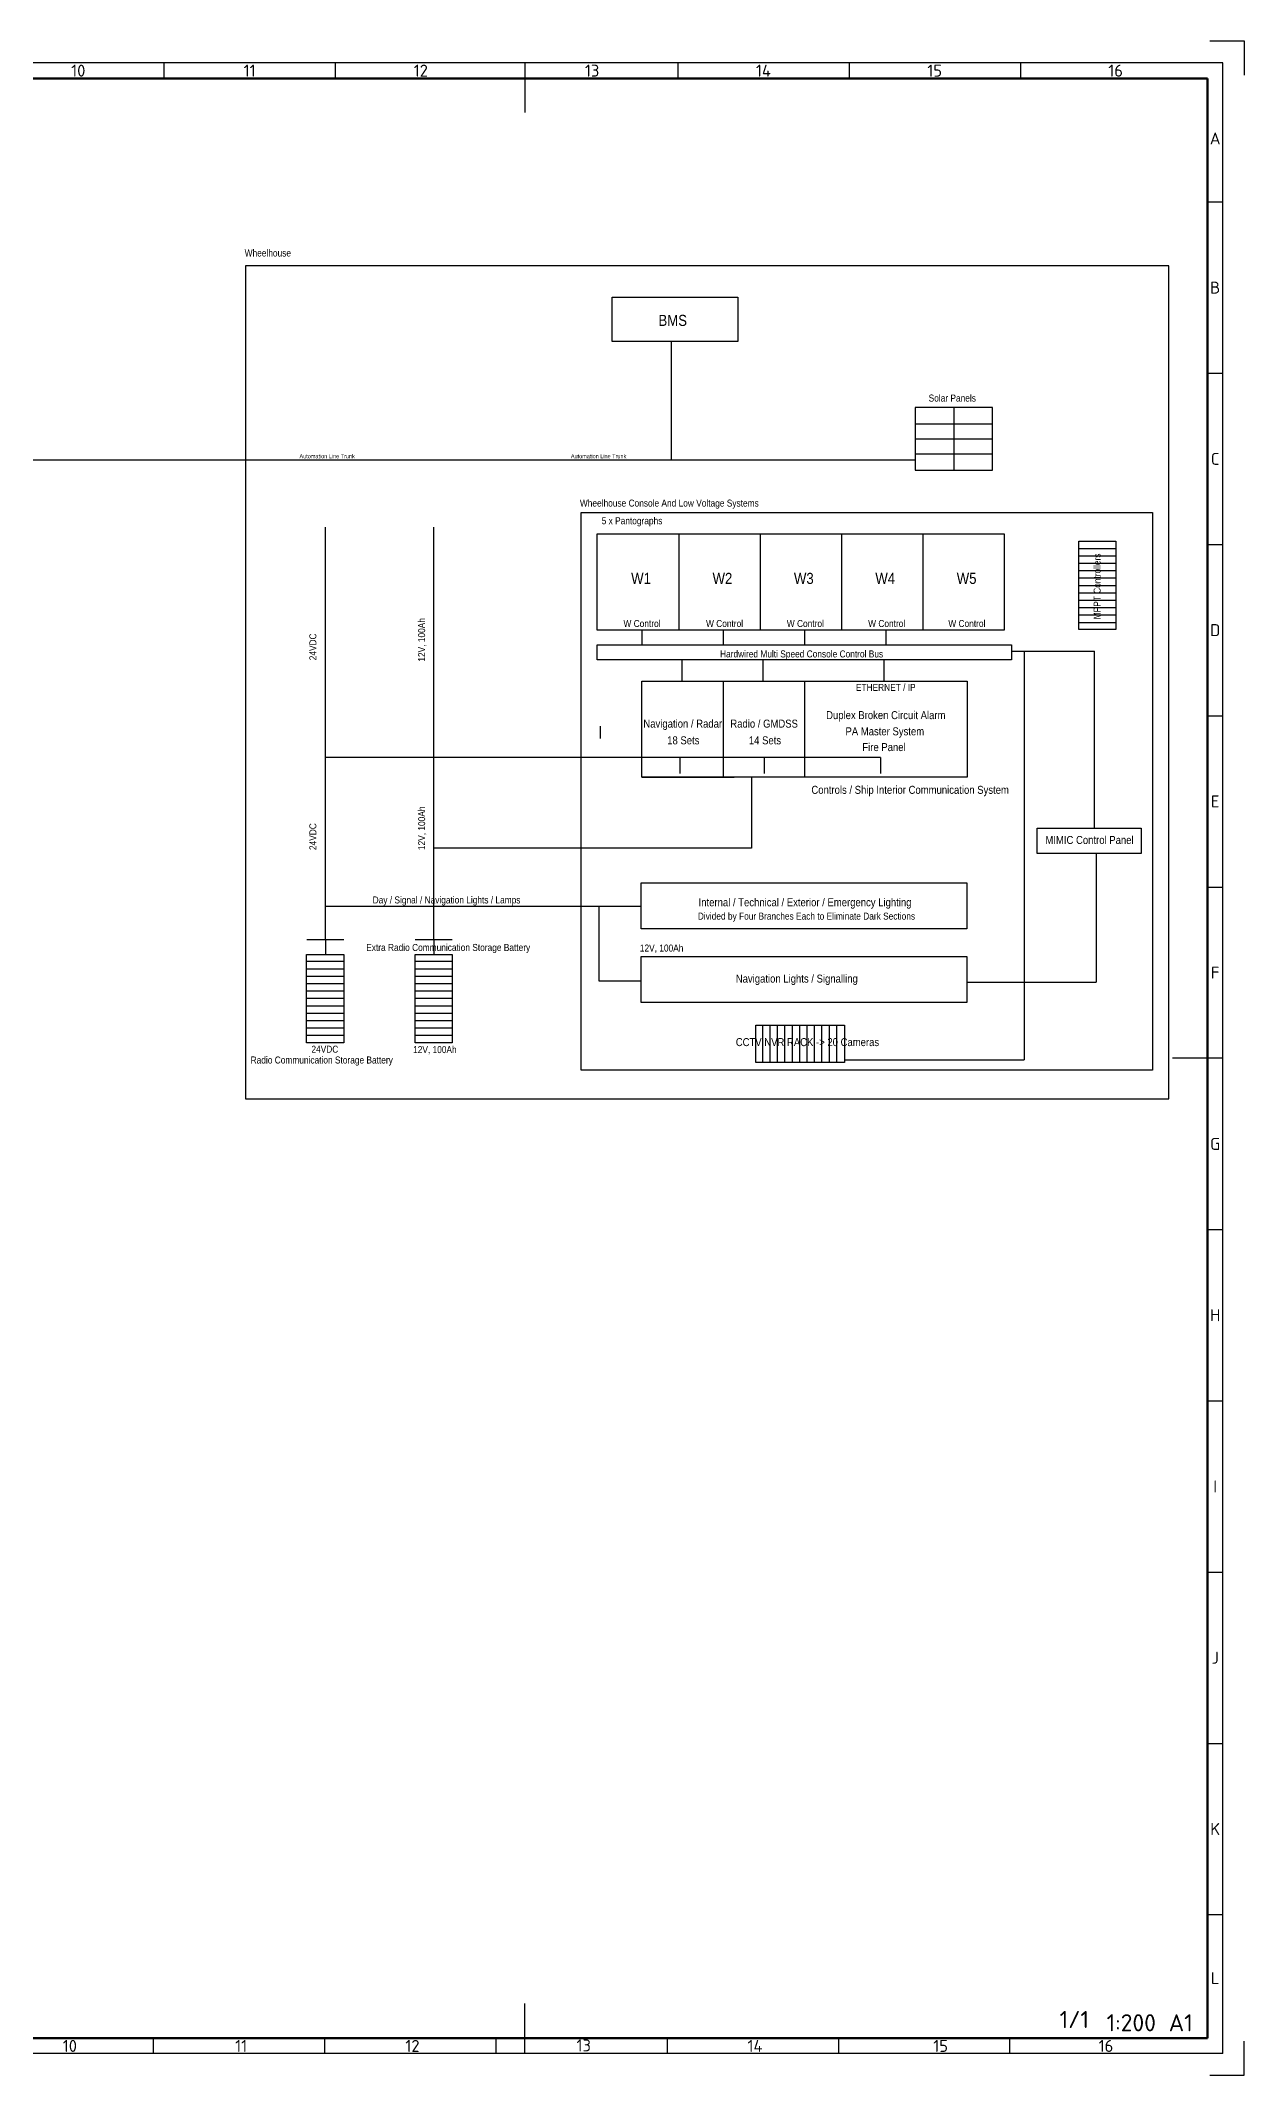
# Paper-space layout 'Layout1' of a CAD drawing. Header units: millimetres. Extents: x 340 to 1181, y -1 to 593.
# Drawn here: x 829 to 1181, y -1 to 593 of the extents above; entities that cross this region are included whole.
import ezdxf
from ezdxf.enums import TextEntityAlignment as Align

# ---------------------------------------------------------------- set-up
doc = ezdxf.new("R2010")
doc.units = ezdxf.units.MM
doc.layers.add('00_Paper_Layout_ Text', color=7, linetype='Continuous')
doc.layers.add('00_Paper_Layout_Thick', color=7, linetype='Continuous', lineweight=70)
doc.layers.add('00_Paper_Layout_Thin', color=7, linetype='Continuous', lineweight=25)
doc.styles.add('ELECTRICAL_GENERAL', font='arial.ttf', dxfattribs={"width": 0.85})
doc.styles.add('S000 H00', font='isocpeur.ttf')
doc.styles.add('S001 H25', font='isocpeur.ttf', dxfattribs={"height": 2.5})

# ---------------------------------------------------------------- blocks, each defined once
blk = doc.blocks.new('C-Job Border A1 LANDSCAPE')
at = {"layer": '00_Paper_Layout_Thick'}
for p, q in [((830.25, 583), (21, 583)), ((830.25, 10.82), (830.25, 583)), ((830.25, 10.82), (21, 10.82))]:
    blk.add_line(p, q, dxfattribs=at)
at = {"layer": '00_Paper_Layout_Thin'}
for p, q in [((830.97, 594), (841, 594)), ((841, 594), (841, 583.97)), ((834.75, 587.5), (16.5, 587.5)), ((525.63, 587.5), (525.63, 583)), ((575.63, 587.5), (575.63, 583)), ((631, 587.5), (631, 573)), ((675.63, 587.5), (675.63, 583)), ((725.63, 587.5), (725.63, 583)), ((775.63, 587.5), (775.63, 583)), ((834.75, 6.32), (834.75, 587.5)), ((830.25, 546.91), (834.75, 546.91)), ((830.25, 496.91), (834.75, 496.91)), ((830.25, 446.91), (834.75, 446.91)), ((830.25, 396.91), (834.75, 396.91)), ((830.25, 346.91), (834.75, 346.91)), ((834.75, 296.91), (820, 296.91)), ((830.25, 246.91), (834.75, 246.91)), ((830.25, 196.91), (834.75, 196.91)), ((830.25, 146.91), (834.75, 146.91)), ((830.25, 96.91), (834.75, 96.91)), ((830.25, 46.91), (834.75, 46.91)), ((631, 6.32), (631, 21)), ((834.75, 6.32), (16.5, 6.32)), ((522.5, 10.82), (522.5, 6.32)), ((572.5, 10.82), (572.5, 6.32)), ((622.5, 10.82), (622.5, 6.32)), ((672.5, 10.82), (672.5, 6.32)), ((722.5, 10.82), (722.5, 6.32)), ((772.5, 11), (772.5, 6.32)), ((841, 0), (841, 10)), ((830.97, 0), (841, 0))]:
    blk.add_line(p, q, dxfattribs=at)
at = {"layer": '00_Paper_Layout_ Text', "style": 'S000 H00'}
for s, p in [('10', (500.63, 585.25)), ('11', (550.63, 585.25)), ('12', (600.63, 585.25)), ('13', (650.63, 585.25)), ('14', (700.63, 585.25)), ('15', (750.63, 585.25)), ('16', (803.44, 585.25)), ('A', (832.5, 565.46)), ('B', (832.5, 521.91)), ('C', (832.5, 471.91)), ('D', (832.5, 421.91)), ('E', (832.5, 371.91)), ('F', (832.5, 321.91)), ('G', (832.5, 271.91)), ('H', (832.5, 221.91)), ('I', (832.5, 171.91)), ('J', (832.5, 121.91)), ('K', (832.5, 71.91)), ('L', (832.5, 28.37)), ('10', (498.18, 8.57)), ('11', (548.18, 8.57)), ('12', (598.18, 8.57)), ('13', (648.18, 8.73)), ('14', (698.18, 8.57)), ('15', (752.36, 8.57)), ('16', (800.62, 8.57))]:
    blk.add_text(s, height=3.5, dxfattribs=at).set_placement(p, align=Align.MIDDLE_CENTER)

psp = doc.layouts.get("Layout1")

# ---------------------------------------------------------------- linework, layer by layer
at = {"color": 1, "linetype": 'Continuous', "lineweight": -3}
for p, q in [((1013.53, 505.14), (1013.53, 470.58)), ((1096.01, 485.89), (1096.01, 467.6)), ((1084.69, 481.1), (1107.33, 481.1)), ((1084.69, 476.75), (1107.33, 476.75)), ((701.39, 470.58), (1084.69, 470.58)), ((1084.69, 472.39), (1107.33, 472.39)), ((912.61, 330.56), (912.61, 450.99)), ((944.26, 330.56), (944.26, 450.99)), ((1015.69, 448.98), (1015.69, 420.9)), ((1039.45, 448.98), (1039.45, 420.9)), ((1063.21, 448.98), (1063.21, 420.9)), ((1086.97, 448.98), (1086.97, 420.9)), ((1143.28, 442.52), (1132.46, 442.52)), ((1143.28, 440.36), (1132.47, 440.36)), ((1143.28, 444.68), (1132.48, 444.68)), ((1143.28, 433.88), (1132.46, 433.88)), ((1143.28, 438.2), (1132.47, 438.2)), ((1143.28, 436.04), (1132.47, 436.04)), ((1143.28, 431.72), (1132.47, 431.72)), ((1143.28, 429.56), (1132.47, 429.56)), ((1143.28, 427.4), (1132.48, 427.4)), ((1143.28, 423.08), (1132.51, 423.08)), ((1143.28, 425.24), (1132.57, 425.24)), ((1004.89, 420.9), (1004.89, 416.58)), ((1028.65, 420.9), (1028.65, 416.58)), ((1052.41, 420.9), (1052.41, 416.58)), ((1076.17, 420.9), (1076.17, 416.58)), ((1016.64, 412.26), (1016.64, 405.93)), ((1040.21, 412.26), (1040.21, 405.93)), ((1075.53, 412.26), (1075.53, 405.93)), ((1112.89, 414.77), (1137.09, 414.77)), ((1116.51, 414.77), (1116.51, 295.47)), ((1137.09, 363.24), (1137.09, 414.77)), ((1028.65, 406.02), (1028.65, 377.94)), ((1052.41, 406.02), (1052.41, 377.94)), ((992.76, 392.9), (992.76, 389.3)), ((1074.61, 383.75), (912.61, 383.75)), ((1016.04, 383.75), (1016.04, 379.08)), ((1040.62, 383.75), (1040.62, 379.08)), ((1074.61, 383.75), (1074.61, 379.08)), ((1004.89, 377.94), (1031.92, 377.94)), ((1036.99, 377.9), (1036.99, 357.2)), ((1036.99, 357.2), (944.26, 357.2)), ((1137.52, 355.78), (1137.52, 318.16)), ((1004.77, 340.21), (912.61, 340.21)), ((992.38, 340.21), (992.38, 318.48)), ((907.16, 330.56), (917.94, 330.56)), ((912.61, 330.56), (912.61, 326.24)), ((938.81, 330.56), (949.58, 330.56)), ((944.26, 330.56), (944.26, 326.24)), ((907.12, 324.21), (917.9, 324.21)), ((907.12, 322.05), (917.84, 322.05)), ((938.77, 324.21), (949.55, 324.21)), ((938.77, 322.05), (949.49, 322.05)), ((907.12, 319.89), (917.93, 319.89)), ((907.12, 317.73), (917.94, 317.73)), ((907.12, 315.57), (917.94, 315.57)), ((938.77, 319.89), (949.58, 319.89)), ((938.77, 317.73), (949.59, 317.73)), ((938.77, 315.57), (949.59, 315.57)), ((992.38, 318.48), (1004.77, 318.48)), ((1099.9, 318.16), (1137.52, 318.16)), ((907.12, 313.41), (917.95, 313.41)), ((907.12, 311.25), (917.93, 311.25)), ((907.12, 309.09), (917.94, 309.09)), ((938.77, 313.41), (949.6, 313.41)), ((938.77, 311.25), (949.58, 311.25)), ((938.77, 309.09), (949.59, 309.09)), ((907.12, 306.93), (917.94, 306.93)), ((907.12, 304.77), (917.95, 304.77)), ((938.77, 306.93), (949.59, 306.93)), ((938.77, 304.77), (949.6, 304.77)), ((1040.24, 294.74), (1040.24, 305.51)), ((1042.4, 294.74), (1042.4, 305.45)), ((1044.56, 294.74), (1044.56, 305.54)), ((1046.72, 294.74), (1046.72, 305.55)), ((1048.88, 294.74), (1048.88, 305.55)), ((1051.04, 294.74), (1051.04, 305.56)), ((1053.2, 294.74), (1053.2, 305.54)), ((1055.36, 294.74), (1055.36, 305.55)), ((1057.52, 294.74), (1057.52, 305.55)), ((1059.68, 294.74), (1059.68, 305.56)), ((1061.84, 294.74), (1061.84, 305.54)), ((907.12, 302.61), (917.93, 302.61)), ((938.77, 302.61), (949.58, 302.61)), ((1064.07, 295.47), (1116.51, 295.47))]:
    psp.add_line(p, q, dxfattribs=at)
for points in [[(889.21, 527.27), (889.21, 284.05), (1158.75, 284.05), (1158.75, 527.27)], [(996.25, 518.1), (1032.97, 518.1), (1032.97, 505.14), (996.25, 505.14)], [(1084.69, 485.89), (1084.69, 467.6), (1107.33, 467.6), (1107.33, 485.89)], [(987.21, 455.25), (1154.04, 455.25), (1154.04, 292.47), (987.21, 292.47)], [(991.93, 448.98), (1110.69, 448.98), (1110.69, 420.9), (991.93, 420.9)], [(1143.32, 421.05), (1132.46, 421.05), (1132.46, 446.91), (1143.32, 446.91)], [(991.93, 416.58), (1112.89, 416.58), (1112.89, 412.26), (991.93, 412.26)], [(1004.89, 406.02), (1099.93, 406.02), (1099.93, 377.94), (1004.89, 377.94)], [(1120.3, 363.06), (1150.67, 363.06), (1150.67, 355.7), (1120.3, 355.7)], [(1004.77, 347.1), (1099.82, 347.1), (1099.82, 333.69), (1004.77, 333.69)], [(907.09, 326.24), (917.95, 326.24), (917.95, 300.38), (907.09, 300.38)], [(938.73, 326.24), (949.6, 326.24), (949.6, 300.38), (938.73, 300.38)], [(1004.77, 325.61), (1099.82, 325.61), (1099.82, 312.2), (1004.77, 312.2)], [(1038.22, 294.7), (1038.22, 305.56), (1064.07, 305.56), (1064.07, 294.7)]]:
    psp.add_lwpolyline(points, close=True, dxfattribs=at)

# ---------------------------------------------------------------- block references
at = {"layer": '00_Paper_Layout_Thin'}
psp.add_blockref('C-Job Border A1 LANDSCAPE', (339.8, -1.01), dxfattribs=at)

# ---------------------------------------------------------------- texts
at = {"color": 1, "lineweight": -3, "style": 'ELECTRICAL_GENERAL', "width": 0.85}
for s, height, p in [('Wheelhouse ', 2.0492, (889, 529.98)), ('BMS', 3.24, (1009.79, 509.71)), ('Solar Panels', 2.0492, (1088.66, 487.63)), ('Automation Line Trunk', 1.1821, (905, 471.08)), ('Automation Line Trunk', 1.1821, (984.23, 471.08)), ('Wheelhouse Console And Low Voltage Systems', 2.0492, (986.86, 456.97)), ('5 x Pantographs', 2.0492, (993.21, 451.81)), ('W1', 3.24, (1001.82, 434.39)), ('W2', 3.24, (1025.58, 434.39)), ('W3', 3.24, (1049.34, 434.39)), ('W4', 3.24, (1073.1, 434.39)), ('W5', 3.24, (1096.86, 434.39)), ('W Control', 2.049, (999.58, 421.81)), ('W Control', 2.049, (1023.68, 421.81)), ('W Control', 2.049, (1047.26, 421.81)), ('W Control', 2.049, (1071.01, 421.81)), ('W Control', 2.049, (1094.41, 421.81)), ('Hardwired Multi Speed Console Control Bus', 2.0492, (1027.77, 412.93)), ('ETHERNET / IP', 2.0492, (1067.42, 403.17)), ('Navigation / Radar', 2.3364, (1005.39, 392.44)), ('Radio / GMDSS', 2.3364, (1030.77, 392.44)), ('Duplex Broken Circuit Alarm', 2.3364, (1058.73, 394.92)), ('PA Master System', 2.3364, (1064.38, 390.19)), ('18 Sets', 2.336, (1012.35, 387.56)), ('14 Sets', 2.336, (1036.18, 387.56)), ('Fire Panel', 2.336, (1069.31, 385.59)), ('Controls / Ship Interior Communication System', 2.3364, (1054.43, 373.11)), ('MIMIC Control Panel', 2.3364, (1122.74, 358.47)), ('Day / Signal / Navigation Lights / Lamps', 2.0492, (926.37, 341.11)), ('Internal / Technical / Exterior / Emergency Lighting', 2.3364, (1021.51, 340.28)), ('Divided by Four Branches Each to Eliminate Dark Sections', 2.0492, (1021.28, 336.38)), ('Extra Radio Communication Storage Battery', 2.0492, (924.48, 327.24)), ('12V, 100Ah', 2.049, (1004.36, 327.06)), ('Navigation Lights / Signalling', 2.3364, (1032.36, 318)), ('24VDC', 2.049, (908.49, 297.53)), ('12V, 100Ah', 2.049, (938.17, 297.41)), ('CCTV NVR RACK -> 20 Cameras', 2.3364, (1032.36, 299.46)), ('Radio Communication Storage Battery', 2.0492, (890.74, 294.38))]:
    psp.add_text(s, height=height, dxfattribs=at).set_placement(p)
for s, height, p in [('MPPT Controllers', 2.0492, (1138.87, 424.07)), ('12V, 100Ah', 2.049, (941.68, 411.7)), ('24VDC', 2.049, (909.93, 412.1)), ('12V, 100Ah', 2.049, (941.68, 356.69)), ('24VDC', 2.049, (909.93, 356.69))]:
    psp.add_text(s, height=height, rotation=90, dxfattribs=at).set_placement(p)
at = {"layer": '00_Paper_Layout_ Text', "style": 'S001 H25'}
for tag, text, p in [('1/1', 'A1-L', (1131.18, 12.79)), ('1:200', '-', (1147.8, 11.83)), ('A1', 'A4', (1162.25, 11.83))]:
    psp.add_attdef(tag, text=text, height=5, dxfattribs=at).set_placement(p, align=Align.CENTER)

doc.saveas('drawing.dxf')
